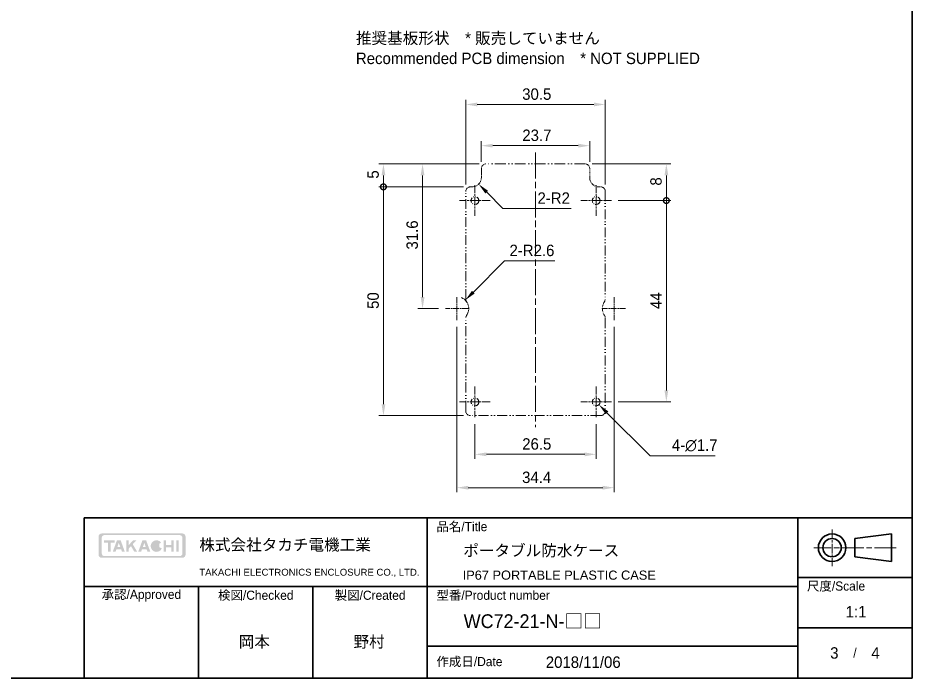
# Model space of a CAD drawing. Header units: millimetres. Extents: x 0 to 1594, y 0 to 281.
# Drawn here: x 997.5 to 1193, y 0 to 144.3 of the extents above; entities that cross this region are included whole.
import ezdxf
from ezdxf.enums import TextEntityAlignment as Align

# ---------------------------------------------------------------- set-up
doc = ezdxf.new("R2010")
doc.units = ezdxf.units.MM
doc.linetypes.add('CHAIN', pattern=[0.3543, 0.2362, -0.0295, 0.0591, -0.0295])
doc.linetypes.add('DASH_DOUBLE_DOT', pattern=[0.4398, 0.24, -0.06, 0.0098, -0.06, 0.01, -0.06])
doc.layers.get('Defpoints').update_dxf_attribs({"lineweight": 25})
for name, color, linetype, lineweight in [('Border (ISO)', 7, 'Continuous', 35), ('Dimension (ISO)', 7, 'Continuous', 18), ('Symbol (ISO)', 7, 'Continuous', 18), ('Title (ISO)', 7, 'Continuous', 35), ('Visible (ISO)', 7, 'Continuous', 35)]:
    doc.layers.add(name, color=color, linetype=linetype, lineweight=lineweight)
for name, color, linetype, lineweight, true_color in [('Center Mark (ISO)', 7, 'Continuous', 18, 0x80ffff), ('Centerline (ISO)', 7, 'Continuous', 18, 0x80ffff), ('Hatch (ISO)', 1, 'Continuous', 18, 0xff0000)]:
    doc.layers.add(name, color=color, linetype=linetype, lineweight=lineweight, true_color=true_color)
doc.styles.add('Note Text (TK)', font='')
doc.styles.add('文字スタイル40', font='')
doc.styles.add('文字スタイル67', font='arial.ttf')
doc.styles.get('Note Text (TK)').set_extended_font_data('MS PGothic')
doc.styles.get('文字スタイル40').set_extended_font_data('MS PGothic')
doc.dimstyles.new('Default - Method 1b (TK)', dxfattribs={"dimtxt": 2.5, "dimasz": 2.5, "dimexe": 1, "dimexo": 1.5, "dimgap": 1, "dimtad": 1, "dimtoh": 1, "dimrnd": 1e-08, "dimdsep": 46, "dimtxsty": 'Note Text (TK)', "dimcen": 0.09, "dimdle": 5, "dimclrd": 100, "dimclre": 100, "dimclrt": 7, "dimadec": 1, "dimazin": 1, "dimtfac": 1, "dimtmove": 0, "dimatfit": 3, "dimfxl": 0, "dimtolj": 1, "dimlwd": -1, "dimlwe": -1, "dimarcsym": 0})

# ---------------------------------------------------------------- blocks, each defined once
blk = doc.blocks.new('図面枠 tk図枠')
at = {"layer": 'Border (ISO)'}
for p in [(405.5, 289), (14.5, 8)]:
    blk.add_line(p, (405.5, 8), dxfattribs=at)
blk = doc.blocks.new('表題欄 tk表題欄')
at = {"layer": 'Hatch (ISO)'}
h = blk.add_hatch(color=256, dxfattribs=at)
edge = h.paths.add_edge_path(flags=0)
edge.add_arc((95.58, 236.3), 0.596, 270, 360)
edge.add_line((96.17, 236.3), (96.17, 239.71))
edge.add_arc((95.58, 239.71), 0.596, 0, 90)
edge.add_line((95.58, 240.31), (79.14, 240.31))
edge.add_arc((79.14, 239.71), 0.596, 90, 180)
edge.add_line((78.54, 239.71), (78.54, 236.3))
edge.add_arc((79.14, 236.3), 0.596, 180, 270)
edge.add_line((79.14, 235.7), (95.58, 235.7))
edge = h.paths.add_edge_path()
edge.add_line((77.84, 239.96), (77.84, 236.05))
edge.add_arc((78.54, 236.05), 0.702, 180, 270)
edge.add_line((78.54, 235.35), (96.17, 235.35))
edge.add_arc((96.17, 236.05), 0.702, 270, 360)
edge.add_line((96.87, 236.05), (96.87, 239.96))
edge.add_arc((96.17, 239.96), 0.702, 0, 90)
edge.add_line((96.17, 240.66), (78.54, 240.66))
edge.add_arc((78.54, 239.96), 0.702, 90, 180)
for points in [[(79.07, 239.15), (79.07, 238.66), (79.92, 238.66), (79.92, 236.66), (80.51, 236.66), (80.51, 238.66), (81.36, 238.66), (81.36, 239.15)], [(85.68, 236.66), (84.94, 237.89), (84.42, 237.32), (84.42, 236.66), (83.9, 236.66), (83.9, 239.15), (84.42, 239.15), (84.42, 238.1), (85.39, 239.15), (86.11, 239.15), (85.32, 238.3), (86.3, 236.66)], [(92.09, 239.15), (92.09, 236.66), (92.61, 236.66), (92.61, 237.66), (93.77, 237.66), (93.77, 236.66), (94.29, 236.66), (94.29, 239.15), (93.77, 239.15), (93.77, 238.15), (92.61, 238.15), (92.61, 239.15)], [(94.84, 239.15), (94.84, 236.66), (95.36, 236.66), (95.36, 239.15)]]:
    blk.add_hatch(color=256, dxfattribs=at).paths.add_polyline_path(points)
h = blk.add_hatch(color=256, dxfattribs=at)
h.paths.add_polyline_path([(82.59, 237.71), (81.95, 237.71), (82.27, 238.58)], flags=0)
h.paths.add_polyline_path([(82.78, 237.2), (81.76, 237.2), (81.57, 236.66), (80.95, 236.66), (81.86, 239.15), (82.68, 239.15), (83.59, 236.66), (82.98, 236.66)])
h = blk.add_hatch(color=256, dxfattribs=at)
h.paths.add_polyline_path([(87.53, 237.71), (88.16, 237.71), (87.85, 238.58)], flags=0)
h.paths.add_polyline_path([(87.14, 236.66), (87.34, 237.2), (88.35, 237.2), (88.55, 236.66), (89.17, 236.66), (88.25, 239.15), (87.44, 239.15), (86.52, 236.66)])
h = blk.add_hatch(color=256, dxfattribs=at)
edge = h.paths.add_edge_path()
edge.add_arc((90.52, 237.9), 1.27, 38.5505, 336.582)
edge.add_line((91.69, 237.4), (91.17, 237.62))
edge.add_ellipse((90.52, 237.9), major_axis=(0, -0.8), ratio=0.867347, start_angle=124.651, end_angle=429.4109, ccw=False)
edge.add_line((91.09, 238.36), (91.52, 238.7))
at = {"layer": 'Title (ISO)'}
for p, q in [((74.71, 244.05), (255.71, 244.05)), ((74.71, 209.05), (74.71, 244.05)), ((149.71, 244.05), (149.71, 209.05)), ((230.71, 244.05), (230.71, 209.05)), ((255.71, 244.05), (255.71, 209.05)), ((243.21, 239.55), (251.21, 240.55)), ((251.21, 234.55), (251.21, 240.55)), ((243.21, 239.55), (243.21, 235.55)), ((243.21, 235.55), (251.21, 234.55)), ((230.71, 231.05), (255.71, 231.05)), ((74.71, 229.05), (230.71, 229.05)), ((99.71, 229.05), (99.71, 209.05)), ((124.71, 229.05), (124.71, 209.05)), ((230.71, 220.05), (255.71, 220.05)), ((149.71, 216.05), (230.71, 216.05)), ((255.71, 209.05), (74.71, 209.05))]:
    blk.add_line(p, q, dxfattribs=at)
at = {"layer": 'Title (ISO)', "color": 4, "linetype": 'CHAIN', "lineweight": 18, "ltscale": 8.88956, "true_color": 0x00ffff}
blk.add_line((238.21, 241.55), (238.21, 233.55), dxfattribs=at)
at = {"layer": 'Title (ISO)', "color": 4, "linetype": 'CHAIN', "lineweight": 18, "ltscale": 20.001633, "true_color": 0x00ffff}
blk.add_line((252.21, 237.55), (234.21, 237.55), dxfattribs=at)
at = {"layer": 'Title (ISO)'}
for radius in [3, 2]:
    blk.add_circle((238.21, 237.55), radius, dxfattribs=at)
at = {"layer": 'Title (ISO)', "color": 1, "true_color": 0xff0000, "char_height": 2, "line_spacing_factor": 1.5, "style": 'Note Text (TK)'}
for s, insert, attachment_point in [('\\fＭＳ Ｐゴシック|b0|i0;\\H2.0000;品名/Title', (151.71, 242.05), 4), ('\\fＭＳ Ｐゴシック|b0|i0;\\H2.0000;尺度/Scale', (232.71, 229.05), 4), ('\\fＭＳ Ｐゴシック|b0|i0;\\H2.0000;承認/Approved', (87.21, 227.05), 5), ('\\fＭＳ Ｐゴシック|b0|i0;\\H2.0000;検図/Checked', (112.21, 227.05), 5), ('\\fＭＳ Ｐゴシック|b0|i0;\\H2.0000;製図/Created', (137.21, 227.05), 5), ('\\fＭＳ Ｐゴシック|b0|i0;\\H2.0000;型番/Product number', (151.71, 227.05), 4), ('\\fＭＳ Ｐゴシック|b0|i0;\\H2.0000;作成日/Date', (151.71, 212.55), 4)]:
    blk.add_mtext(s, dxfattribs=dict(at, insert=insert, attachment_point=attachment_point))
at = {"layer": 'Title (ISO)', "color": 7, "line_spacing_factor": 1.5, "style": 'Note Text (TK)'}
for s, insert, char_height, attachment_point in [('株式会社タカチ電機工業', (99.87, 238.05), 2.5, 4), ('\\fArial|b0|i0;\\H1.4986;TAKACHI ELECTRONICS ENCLOSURE CO., LTD.', (99.87, 232.05), 1.4986, 4), ('\\fＭＳ Ｐゴシック|b0|i0;\\H2.0000;/', (243.21, 214.55), 2, 5)]:
    blk.add_mtext(s, dxfattribs=dict(at, insert=insert, char_height=char_height, attachment_point=attachment_point))
at = {"layer": 'Title (ISO)', "color": 7}
for tag, p, height, style in [('<品名>_001', (157.58, 235.68), 2.5, 'Note Text (TK)'), ('<Title>_001', (157.45, 230.55), 2, '文字スタイル67'), ('<尺度>_001', (241.17, 222.3), 2.5, 'Note Text (TK)'), ('<型番>_001', (157.67, 219.99), 3, '文字スタイル40'), ('<検図>_001', (108.48, 215.75), 2.5, 'Note Text (TK)'), ('<製図>_001', (133.58, 215.75), 2.5, 'Note Text (TK)'), ('<ページ_No.>_001', (237.95, 213.3), 2.5, 'Note Text (TK)'), ('<総ページ数>_001', (246.79, 213.3), 2.5, 'Note Text (TK)'), ('作成日_001', (175.63, 211.28), 2.5, 'Note Text (TK)')]:
    blk.add_attdef(tag, p, '', height=height, dxfattribs=dict(at, style=style))
at = {"layer": 'Title (ISO)', "color": 7, "style": 'Note Text (TK)'}
blk.add_attdef('<承認>', text='', height=2.5, dxfattribs=at).set_placement((87.21, 217.05), align=Align.MIDDLE_CENTER)
blk = doc.blocks.new('*D109')
at = {"layer": 'Defpoints', "color": 0, "transparency": 16777216}
for p in [(1122.52, 116.35), (1098.82, 111.35), (1122.52, 111.35)]:
    blk.add_point(p, dxfattribs=at)
at = {"layer": 'Dimension (ISO)', "color": 100, "transparency": 16777216}
for p, q in [((1098.82, 112.85), (1098.82, 117.35)), ((1122.52, 112.85), (1122.52, 117.35)), ((1101.32, 116.35), (1120.02, 116.35))]:
    blk.add_line(p, q, dxfattribs=at)
for points in [[(1101.32, 116.77), (1101.32, 115.94), (1098.82, 116.35)], [(1120.02, 116.77), (1120.02, 115.94), (1122.52, 116.35)]]:
    blk.add_solid(points, dxfattribs=at)
at = {"layer": 'Dimension (ISO)', "color": 7, "transparency": 16777216, "insert": (1107.78, 118.6), "char_height": 2.5, "attachment_point": 4, "style": 'Note Text (TK)'}
blk.add_mtext('\\A1;23.7', dxfattribs=at)
blk = doc.blocks.new('*D110')
at = {"layer": 'Defpoints', "color": 0, "transparency": 16777216}
for p in [(1125.92, 125.35), (1095.42, 106.35), (1125.92, 106.35)]:
    blk.add_point(p, dxfattribs=at)
at = {"layer": 'Dimension (ISO)', "color": 100, "transparency": 16777216}
for p, q in [((1095.42, 107.85), (1095.42, 126.35)), ((1097.92, 125.35), (1123.42, 125.35)), ((1125.92, 107.85), (1125.92, 126.35))]:
    blk.add_line(p, q, dxfattribs=at)
for points in [[(1097.92, 125.77), (1097.92, 124.94), (1095.42, 125.35)], [(1123.42, 125.77), (1123.42, 124.94), (1125.92, 125.35)]]:
    blk.add_solid(points, dxfattribs=at)
at = {"layer": 'Dimension (ISO)', "color": 7, "transparency": 16777216, "insert": (1107.76, 127.6), "char_height": 2.5, "attachment_point": 4, "style": 'Note Text (TK)'}
blk.add_mtext('\\A1;30.5', dxfattribs=at)
blk = doc.blocks.new('*D111')
at = {"layer": 'Defpoints', "color": 0, "transparency": 16777216}
for p in [(1099.82, 112.35), (1085.97, 80.75), (1090.97, 80.75)]:
    blk.add_point(p, dxfattribs=at)
at = {"layer": 'Dimension (ISO)', "color": 100, "transparency": 16777216}
for p, q in [((1098.32, 112.35), (1084.97, 112.35)), ((1085.97, 109.85), (1085.97, 83.25)), ((1089.47, 80.75), (1084.97, 80.75))]:
    blk.add_line(p, q, dxfattribs=at)
for points in [[(1085.56, 109.85), (1086.39, 109.85), (1085.97, 112.35)], [(1085.56, 83.25), (1086.39, 83.25), (1085.97, 80.75)]]:
    blk.add_solid(points, dxfattribs=at)
at = {"layer": 'Dimension (ISO)', "color": 7, "transparency": 16777216, "insert": (1083.72, 93.65), "char_height": 2.5, "attachment_point": 4, "rotation": 90, "style": 'Note Text (TK)'}
blk.add_mtext('\\A1;31.6', dxfattribs=at)
blk = doc.blocks.new('_DotSmall')
at = {"color": 0, "linetype": 'ByBlock', "const_width": 0.5}
blk.add_lwpolyline([(-0.0625, 0, 1), (0.0625, 0, 1)], format="xyb", close=True, dxfattribs=at)
blk = doc.blocks.new('*D112')
at = {"layer": 'Defpoints', "color": 0, "transparency": 16777216}
for p in [(1077.42, 112.35), (1099.82, 112.35), (1096.42, 107.35)]:
    blk.add_point(p, dxfattribs=at)
at = {"layer": 'Dimension (ISO)', "color": 100, "transparency": 16777216}
for p, q in [((1098.32, 112.35), (1076.42, 112.35)), ((1077.42, 107.35), (1077.42, 109.85)), ((1094.92, 107.35), (1076.42, 107.35))]:
    blk.add_line(p, q, dxfattribs=at)
blk.add_solid([(1077.01, 109.85), (1077.84, 109.85), (1077.42, 112.35)], dxfattribs=at)
at = {"layer": 'Dimension (ISO)', "color": 100, "transparency": 16777216, "xscale": 2.5, "yscale": 2.5, "zscale": 2.5, "rotation": 270}
blk.add_blockref('_DotSmall', (1077.42, 107.35), dxfattribs=at)
at = {"layer": 'Dimension (ISO)', "color": 7, "transparency": 16777216, "insert": (1075.17, 109.14), "char_height": 2.5, "attachment_point": 4, "rotation": 90, "style": 'Note Text (TK)'}
blk.add_mtext('\\A1;5', dxfattribs=at)
blk = doc.blocks.new('*D113')
at = {"layer": 'Defpoints', "color": 0, "transparency": 16777216}
for p in [(1077.42, 107.35), (1096.42, 107.35), (1096.42, 57.35)]:
    blk.add_point(p, dxfattribs=at)
at = {"layer": 'Dimension (ISO)', "color": 100, "transparency": 16777216}
for p, q in [((1094.92, 107.35), (1076.42, 107.35)), ((1077.42, 59.85), (1077.42, 107.35)), ((1094.92, 57.35), (1076.42, 57.35))]:
    blk.add_line(p, q, dxfattribs=at)
blk.add_solid([(1077.01, 59.85), (1077.84, 59.85), (1077.42, 57.35)], dxfattribs=at)
at = {"layer": 'Dimension (ISO)', "color": 100, "transparency": 16777216, "xscale": 2.5, "yscale": 2.5, "zscale": 2.5, "rotation": 90}
blk.add_blockref('_DotSmall', (1077.42, 107.35), dxfattribs=at)
at = {"layer": 'Dimension (ISO)', "color": 7, "transparency": 16777216, "insert": (1075.17, 80.68), "char_height": 2.5, "attachment_point": 4, "rotation": 90, "style": 'Note Text (TK)'}
blk.add_mtext('\\A1;50', dxfattribs=at)
blk = doc.blocks.new('*D114')
at = {"layer": 'Defpoints', "color": 0, "transparency": 16777216}
for p in [(1121.52, 112.35), (1139.27, 112.35), (1127.27, 104.35)]:
    blk.add_point(p, dxfattribs=at)
at = {"layer": 'Dimension (ISO)', "color": 100, "transparency": 16777216}
for p, q in [((1123.02, 112.35), (1140.27, 112.35)), ((1139.27, 104.35), (1139.27, 109.85)), ((1128.77, 104.35), (1140.27, 104.35))]:
    blk.add_line(p, q, dxfattribs=at)
blk.add_solid([(1138.86, 109.85), (1139.69, 109.85), (1139.27, 112.35)], dxfattribs=at)
at = {"layer": 'Dimension (ISO)', "color": 100, "transparency": 16777216, "xscale": 2.5, "yscale": 2.5, "zscale": 2.5, "rotation": 270}
blk.add_blockref('_DotSmall', (1139.27, 104.35), dxfattribs=at)
at = {"layer": 'Dimension (ISO)', "color": 7, "transparency": 16777216, "insert": (1137.02, 107.62), "char_height": 2.5, "attachment_point": 4, "rotation": 90, "style": 'Note Text (TK)'}
blk.add_mtext('\\A1;8', dxfattribs=at)
blk = doc.blocks.new('*D115')
at = {"layer": 'Defpoints', "color": 0, "transparency": 16777216}
for p in [(1127.27, 104.35), (1139.27, 104.35), (1127.27, 60.35)]:
    blk.add_point(p, dxfattribs=at)
at = {"layer": 'Dimension (ISO)', "color": 100, "transparency": 16777216}
for p, q in [((1128.77, 104.35), (1140.27, 104.35)), ((1139.27, 62.85), (1139.27, 104.35)), ((1128.77, 60.35), (1140.27, 60.35))]:
    blk.add_line(p, q, dxfattribs=at)
blk.add_solid([(1138.86, 62.85), (1139.69, 62.85), (1139.27, 60.35)], dxfattribs=at)
at = {"layer": 'Dimension (ISO)', "color": 100, "transparency": 16777216, "xscale": 2.5, "yscale": 2.5, "zscale": 2.5, "rotation": 90}
blk.add_blockref('_DotSmall', (1139.27, 104.35), dxfattribs=at)
at = {"layer": 'Dimension (ISO)', "color": 7, "transparency": 16777216, "insert": (1137.02, 80.65), "char_height": 2.5, "attachment_point": 4, "rotation": 90, "style": 'Note Text (TK)'}
blk.add_mtext('\\A1;44', dxfattribs=at)
blk = doc.blocks.new('*D116')
at = {"layer": 'Defpoints', "color": 0, "transparency": 16777216}
for p in [(1096.82, 109.35), (1098.24, 107.94)]:
    blk.add_point(p, dxfattribs=at)
at = {"layer": 'Dimension (ISO)', "color": 100, "transparency": 16777216}
for p, q in [((1103.54, 102.64), (1100.01, 106.17)), ((1118.46, 102.64), (1103.54, 102.64))]:
    blk.add_line(p, q, dxfattribs=at)
blk.add_solid([(1100.3, 106.47), (1099.71, 105.88), (1098.24, 107.94)], dxfattribs=at)
at = {"layer": 'Dimension (ISO)', "color": 7, "transparency": 16777216, "insert": (1111.1, 104.89), "char_height": 2.5, "attachment_point": 4, "style": 'Note Text (TK)'}
blk.add_mtext('\\A1;\\fＭＳ Ｐゴシック|b0|i0;\\H2.5000;2-R2', dxfattribs=at)
blk = doc.blocks.new('*D117')
at = {"layer": 'Defpoints', "color": 0, "transparency": 16777216}
for p in [(1095.31, 82.59), (1093.47, 80.75)]:
    blk.add_point(p, dxfattribs=at)
at = {"layer": 'Dimension (ISO)', "color": 100, "transparency": 16777216}
for p, q in [((1103.91, 91.19), (1097.08, 84.36)), ((1114.88, 91.19), (1103.91, 91.19))]:
    blk.add_line(p, q, dxfattribs=at)
blk.add_arc((1093.47, 80.75), 2.6, 34.9708, 67.0368, dxfattribs=at)
blk.add_solid([(1096.79, 84.65), (1097.37, 84.06), (1095.31, 82.59)], dxfattribs=at)
at = {"layer": 'Dimension (ISO)', "color": 7, "transparency": 16777216, "insert": (1104.98, 93.44), "char_height": 2.5, "attachment_point": 4, "style": 'Note Text (TK)'}
blk.add_mtext('\\A1;\\fＭＳ Ｐゴシック|b0|i0;\\H2.5000;2-R2.6', dxfattribs=at)
blk = doc.blocks.new('*D118')
at = {"layer": 'Defpoints', "color": 0, "transparency": 16777216}
for p in [(1123.32, 60.95), (1124.52, 59.75)]:
    blk.add_point(p, dxfattribs=at)
at = {"layer": 'Dimension (ISO)', "color": 100, "transparency": 16777216}
for p, q in [((1123.83, 60.35), (1124.01, 60.35)), ((1123.92, 60.26), (1123.92, 60.44)), ((1135.7, 48.58), (1126.29, 57.98)), ((1149.96, 48.58), (1135.7, 48.58))]:
    blk.add_line(p, q, dxfattribs=at)
blk.add_solid([(1126.59, 58.28), (1126, 57.69), (1124.52, 59.75)], dxfattribs=at)
at = {"layer": 'Dimension (ISO)', "color": 7, "transparency": 16777216, "insert": (1140.48, 50.83), "char_height": 2.5, "attachment_point": 4, "style": 'Note Text (TK)'}
blk.add_mtext('\\A1;\\fＭＳ Ｐゴシック|b0|i0;\\H2.5000;4-∅1.7', dxfattribs=at)
blk = doc.blocks.new('*D119')
at = {"layer": 'Defpoints', "color": 0, "transparency": 16777216}
for p in [(1097.42, 57), (1123.92, 57), (1123.92, 48.9)]:
    blk.add_point(p, dxfattribs=at)
at = {"layer": 'Dimension (ISO)', "color": 100, "transparency": 16777216}
for p, q in [((1097.42, 55.5), (1097.42, 47.9)), ((1123.92, 55.5), (1123.92, 47.9)), ((1099.92, 48.9), (1121.42, 48.9))]:
    blk.add_line(p, q, dxfattribs=at)
for points in [[(1099.92, 49.31), (1099.92, 48.48), (1097.42, 48.9)], [(1121.42, 49.31), (1121.42, 48.48), (1123.92, 48.9)]]:
    blk.add_solid(points, dxfattribs=at)
at = {"layer": 'Dimension (ISO)', "color": 7, "transparency": 16777216, "insert": (1107.76, 51.15), "char_height": 2.5, "attachment_point": 4, "style": 'Note Text (TK)'}
blk.add_mtext('\\A1;26.5', dxfattribs=at)
blk = doc.blocks.new('*D120')
at = {"layer": 'Defpoints', "color": 0, "transparency": 16777216}
for p in [(1093.47, 78.25), (1127.87, 78.25), (1127.87, 41.61)]:
    blk.add_point(p, dxfattribs=at)
at = {"layer": 'Dimension (ISO)', "color": 100, "transparency": 16777216}
for p, q in [((1093.47, 76.75), (1093.47, 40.61)), ((1127.87, 76.75), (1127.87, 40.61)), ((1095.97, 41.61), (1125.37, 41.61))]:
    blk.add_line(p, q, dxfattribs=at)
for points in [[(1095.97, 42.02), (1095.97, 41.19), (1093.47, 41.61)], [(1125.37, 42.02), (1125.37, 41.19), (1127.87, 41.61)]]:
    blk.add_solid(points, dxfattribs=at)
at = {"layer": 'Dimension (ISO)', "color": 7, "transparency": 16777216, "insert": (1107.73, 43.86), "char_height": 2.5, "attachment_point": 4, "style": 'Note Text (TK)'}
blk.add_mtext('\\A1;34.4', dxfattribs=at)

msp = doc.modelspace()

# ---------------------------------------------------------------- linework, layer by layer
at = {"layer": 'Center Mark (ISO)', "linetype": 'CHAIN', "ltscale": 7.44499}
for p, q in [((1097.4234, 107.7026), (1097.4234, 101.0026)), ((1123.9234, 107.7026), (1123.9234, 101.0026)), ((1100.7734, 104.3526), (1094.0734, 104.3526)), ((1127.2734, 104.3526), (1120.5734, 104.3526)), ((1097.4234, 63.7026), (1097.4234, 57.0026)), ((1123.9234, 63.7026), (1123.9234, 57.0026)), ((1100.7734, 60.3526), (1094.0734, 60.3526)), ((1127.2734, 60.3526), (1120.5734, 60.3526))]:
    msp.add_line(p, q, dxfattribs=at)
at = {"layer": 'Center Mark (ISO)', "linetype": 'CHAIN', "ltscale": 5.555937}
for p, q in [((1093.4734, 83.2526), (1093.4734, 78.2526)), ((1127.8734, 83.2526), (1127.8734, 78.2526)), ((1095.9734, 80.7526), (1090.9734, 80.7526)), ((1130.3734, 80.7526), (1125.3734, 80.7526))]:
    msp.add_line(p, q, dxfattribs=at)
at = {"layer": 'Centerline (ISO)', "linetype": 'CHAIN', "ltscale": 23.990969}
msp.add_line((1110.6734, 114.8526), (1110.6734, 54.8526), dxfattribs=at)
at = {"layer": 'Visible (ISO)', "linetype": 'DASH_DOUBLE_DOT', "lineweight": 18, "ltscale": 9.868122}
msp.add_line((1121.5234, 112.3526), (1099.8234, 112.3526), dxfattribs=at)
at = {"layer": 'Visible (ISO)', "linetype": 'DASH_DOUBLE_DOT', "lineweight": 18, "ltscale": 1.790263}
for p, q in [((1098.8234, 111.3526), (1098.8234, 109.3526)), ((1122.5234, 109.3526), (1122.5234, 111.3526))]:
    msp.add_line(p, q, dxfattribs=at)
at = {"layer": 'Visible (ISO)', "linetype": 'DASH_DOUBLE_DOT', "lineweight": 18, "ltscale": 8.919444}
for p, q in [((1095.4234, 82.816), (1095.4234, 106.3526)), ((1125.9234, 106.3526), (1125.9234, 82.816))]:
    msp.add_line(p, q, dxfattribs=at)
at = {"layer": 'Visible (ISO)', "linetype": 'DASH_DOUBLE_DOT', "lineweight": 18, "ltscale": 0.357973}
for p, q in [((1096.4234, 107.3526), (1096.8234, 107.3526)), ((1124.5234, 107.3526), (1124.9234, 107.3526))]:
    msp.add_line(p, q, dxfattribs=at)
at = {"layer": 'Visible (ISO)', "linetype": 'DASH_DOUBLE_DOT', "lineweight": 18, "ltscale": 9.248126}
for p, q in [((1095.4234, 58.3526), (1095.4234, 78.6892)), ((1125.9234, 78.6892), (1125.9234, 58.3526))]:
    msp.add_line(p, q, dxfattribs=at)
at = {"layer": 'Visible (ISO)', "linetype": 'DASH_DOUBLE_DOT', "lineweight": 18, "ltscale": 9.257455}
msp.add_line((1124.9234, 57.3526), (1096.4234, 57.3526), dxfattribs=at)
at = {"layer": 'Visible (ISO)', "linetype": 'DASH_DOUBLE_DOT', "lineweight": 18, "ltscale": 4.780802}
for centre in [(1097.4234, 104.3526), (1123.9234, 104.3526), (1097.4234, 60.3526), (1123.9234, 60.3526)]:
    msp.add_circle(centre, 0.85, dxfattribs=at)
at = {"layer": 'Visible (ISO)', "linetype": 'DASH_DOUBLE_DOT', "lineweight": 18, "ltscale": 1.406048}
for centre, start, end in [((1099.8234, 111.3526), 90, 180), ((1121.5234, 111.3526), 0, 90), ((1096.4234, 106.3526), 90, 180), ((1124.9234, 106.3526), 0, 90), ((1096.4234, 58.3526), 180, 270), ((1124.9234, 58.3526), 270, 0)]:
    msp.add_arc(centre, 1, start, end, dxfattribs=at)
at = {"layer": 'Visible (ISO)', "linetype": 'DASH_DOUBLE_DOT', "lineweight": 18, "ltscale": 2.812195}
for centre, start, end in [((1096.8234, 109.3526), 270, 0), ((1124.5234, 109.3526), 180, 270)]:
    msp.add_arc(centre, 2, start, end, dxfattribs=at)
at = {"layer": 'Visible (ISO)', "linetype": 'DASH_DOUBLE_DOT', "lineweight": 18, "ltscale": 0.546279}
for centre, start, end in [((1096.4234, 82.816), 180, 214.970781), ((1124.9234, 82.816), 325.029219, 0), ((1096.4234, 78.6892), 145.029219, 180), ((1124.9234, 78.6892), 0, 34.970781)]:
    msp.add_arc(centre, 1, start, end, dxfattribs=at)
at = {"layer": 'Visible (ISO)', "linetype": 'DASH_DOUBLE_DOT', "lineweight": 18, "ltscale": 2.841069}
for centre, start, end in [((1093.4734, 80.7526), 325.029219, 34.970781), ((1127.8734, 80.7526), 145.029219, 214.970781)]:
    msp.add_arc(centre, 2.6, start, end, dxfattribs=at)

# ---------------------------------------------------------------- block references
msp.add_blockref('図面枠 tk図枠', (787.5, -8))
ref = msp.add_blockref('表題欄 tk表題欄', (937.2912, -209.0527))
ref.add_attrib('<品名>_001', 'ポータブル防水ケース', (1094.8722, 26.6293), dxfattribs={"layer": 'Title (ISO)', "color": 7, "height": 2.5, "style": 'Note Text (TK)'})
ref.add_attrib('<型番>_001', 'WC72-21-N-□□', (1094.9659, 10.9403), dxfattribs={"layer": 'Title (ISO)', "color": 7, "height": 3, "style": '文字スタイル40'})
ref.add_attrib('<尺度>_001', '1:1', (1178.4616, 13.25), dxfattribs={"layer": 'Title (ISO)', "color": 7, "height": 2.5, "style": 'Note Text (TK)'})
ref.add_attrib('作成日_001', '2018/11/06', (1112.9162, 2.2287), dxfattribs={"layer": 'Title (ISO)', "color": 7, "height": 2.5, "style": 'Note Text (TK)'})
ref.add_attrib('<検図>_001', '岡本', (1045.7713, 6.7003), dxfattribs={"layer": 'Title (ISO)', "color": 7, "height": 2.5, "style": 'Note Text (TK)'})
ref.add_attrib('<製図>_001', '野村', (1070.8707, 6.7003), dxfattribs={"layer": 'Title (ISO)', "color": 7, "height": 2.5, "style": 'Note Text (TK)'})
ref.add_attrib('<Title>_001', 'IP67 PORTABLE PLASTIC CASE', (1094.7394, 21.4993), dxfattribs={"layer": 'Title (ISO)', "color": 7, "height": 2, "style": '文字スタイル67'})
ref.add_attrib('<ページ_No.>_001', '3', (1175.0909, 4.25), dxfattribs={"layer": 'Title (ISO)', "color": 7, "height": 2.5, "style": 'Note Text (TK)'})
ref.add_attrib('<総ページ数>_001', '4', (1184.0838, 4.25), dxfattribs={"layer": 'Title (ISO)', "color": 7, "height": 2.5, "style": 'Note Text (TK)'})

# ---------------------------------------------------------------- texts
at = {"layer": 'Symbol (ISO)', "color": 7, "insert": (1071.4034, 137.6163), "char_height": 2.5, "width": 78.333335, "attachment_point": 4, "line_spacing_factor": 1.058182, "style": 'Note Text (TK)'}
msp.add_mtext('{\\fＭＳ Ｐゴシック|b0|i0;推奨基板形状\u3000* 販売していません\\P\\fＭＳ Ｐゴシック|b0|i0;Recommended PCB dimension\u3000* NOT SUPPLIED}', dxfattribs=at)

# ---------------------------------------------------------------- dimensions: what is measured, and where the dimension line sits
at = {"layer": 'Dimension (ISO)', "color": 100, "true_color": 0x00ff3f}
dim = msp.add_linear_dim(base=(1125.9234, 125.3526), p1=(1095.4234, 106.3526), p2=(1125.9234, 106.3526), dimstyle='Default - Method 1b (TK)', override={"dimgap": 1, "dimtoh": 0, "dimdec": 2, "dimtol": 0, "dimlim": 0, "dimtp": 0, "dimtm": 0, "dimtdec": 2, "dimtofl": 0, "dimatfit": 1}, dxfattribs=at)
dim.commit()
dim.dimension.update_dxf_attribs({"geometry": '*D110', "text_midpoint": (1110.6734, 125.3526), "dimtype": 160})
for base, p1, p2, angle, override, picture, middle in [((1122.5234, 116.3526), (1098.8234, 111.3526), (1122.5234, 111.3526), 180, {"dimgap": 1, "dimtoh": 0, "dimdec": 2, "dimtol": 0, "dimlim": 0, "dimtp": 0, "dimtm": 0, "dimtdec": 2, "dimtofl": 0, "dimatfit": 1}, '*D109', (1110.6734, 116.3526)), ((1077.4234, 112.3526), (1096.4234, 107.3526), (1099.8234, 112.3526), 270, {"dimgap": 1, "dimtoh": 0, "dimdec": 2, "dimblk1": 'DotSmall', "dimsah": 1, "dimdle": 0, "dimtol": 0, "dimlim": 0, "dimtp": 0, "dimtm": 0, "dimtdec": 2, "dimtofl": 1, "dimatfit": 1}, '*D112', (1077.4234, 109.8626)), ((1085.9734, 80.7526), (1099.8234, 112.3526), (1090.9734, 80.7526), 90, {"dimgap": 1, "dimtoh": 0, "dimdec": 2, "dimtol": 0, "dimlim": 0, "dimtp": 0, "dimtm": 0, "dimtdec": 2, "dimtofl": 0, "dimatfit": 1}, '*D111', (1085.9734, 96.5526)), ((1139.2734, 112.3526), (1127.2734, 104.3526), (1121.5234, 112.3526), 270, {"dimgap": 1, "dimtoh": 0, "dimdec": 2, "dimblk1": 'DotSmall', "dimsah": 1, "dimdle": 0, "dimtol": 0, "dimlim": 0, "dimtp": 0, "dimtm": 0, "dimtdec": 2, "dimtofl": 0, "dimatfit": 1}, '*D114', (1139.2734, 108.3626)), ((1077.4234, 107.3526), (1096.4234, 57.3526), (1096.4234, 107.3526), 270, {"dimgap": 1, "dimtoh": 0, "dimdec": 2, "dimblk2": 'DotSmall', "dimsah": 1, "dimdle": 0, "dimtol": 0, "dimlim": 0, "dimtp": 0, "dimtm": 0, "dimtdec": 2, "dimtofl": 0, "dimatfit": 1}, '*D113', (1077.4234, 82.3426)), ((1139.2734, 104.3526), (1127.2734, 60.3526), (1127.2734, 104.3526), 270, {"dimgap": 1, "dimtoh": 0, "dimdec": 2, "dimblk2": 'DotSmall', "dimsah": 1, "dimdle": 0, "dimtol": 0, "dimlim": 0, "dimtp": 0, "dimtm": 0, "dimtdec": 2, "dimtofl": 0, "dimatfit": 1}, '*D115', (1139.2734, 82.3426)), ((1127.8734, 41.6083), (1093.4734, 78.2526), (1127.8734, 78.2526), 180, {"dimgap": 1, "dimtoh": 0, "dimdec": 2, "dimtol": 0, "dimlim": 0, "dimtp": 0, "dimtm": 0, "dimtdec": 2, "dimtofl": 0, "dimatfit": 1}, '*D120', (1110.6734, 41.6083)), ((1123.9234, 48.897), (1097.4234, 57.0026), (1123.9234, 57.0026), 180, {"dimgap": 1, "dimtoh": 0, "dimdec": 2, "dimtol": 0, "dimlim": 0, "dimtp": 0, "dimtm": 0, "dimtdec": 2, "dimtofl": 0, "dimatfit": 1}, '*D119', (1110.6734, 48.897))]:
    dim = msp.add_linear_dim(base=base, p1=p1, p2=p2, angle=angle, dimstyle='Default - Method 1b (TK)', override=override, dxfattribs=at)
    dim.commit()
    dim.dimension.update_dxf_attribs({"geometry": picture, "text_midpoint": middle, "dimtype": 160})
for center, mpoint, picture, middle in [((1096.8234, 109.3526), (1098.2377, 107.9384), '*D116', (1114.7822, 102.6351)), ((1093.4734, 80.7526), (1095.3119, 82.5911), '*D117', (1109.9277, 91.1937))]:
    dim = msp.add_radius_dim(center=center, mpoint=mpoint, text='\\fＭＳ Ｐゴシック|b0|i0;\\H2.5000;2-<>', dimstyle='Default - Method 1b (TK)', override={"dimgap": 1, "dimtih": 1, "dimdec": 2, "dimlfac": 1, "dimcen": 0, "dimtol": 0, "dimlim": 0, "dimtp": 0, "dimtm": 0, "dimtdec": 2, "dimtofl": 0}, dxfattribs=at)
    dim.commit()
    dim.dimension.update_dxf_attribs({"geometry": picture, "text_midpoint": middle, "dimtype": 164})
dim = msp.add_diameter_dim_2p(p1=(1123.3224, 60.9536), p2=(1124.5245, 59.7515), text='\\fＭＳ Ｐゴシック|b0|i0;\\H2.5000;4-<>', dimstyle='Default - Method 1b (TK)', override={"dimgap": 1, "dimtih": 1, "dimdec": 2, "dimlfac": 1, "dimtol": 0, "dimlim": 0, "dimtp": 0, "dimtm": 0, "dimtdec": 2, "dimtofl": 0}, dxfattribs=at)
dim.commit()
dim.dimension.update_dxf_attribs({"geometry": '*D118', "text_midpoint": (1145.2211, 48.5786), "dimtype": 163})

doc.saveas('drawing.dxf')
